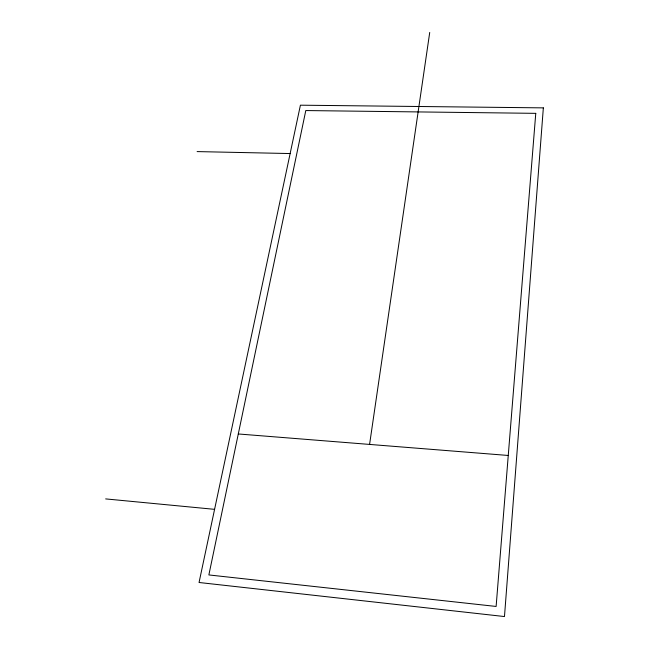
<?xml version="1.0" encoding="UTF-8"?>
<svg xmlns="http://www.w3.org/2000/svg" width="649" height="649" viewBox="0 0 649 649"><rect width="100%" height="100%" fill="white"/><g stroke="black" fill="none" stroke-linecap="round" stroke-linejoin="round"><path stroke-width="0.97" d="M369.581 444.419L429.727 32.45M197.109 151.59L290.144 153.553M238.288 433.962L508.256 455.468M105.657 498.903L214.584 509.343M543.343 107.872L504.476 616.55L199.048 582.494L300.414 105.187L543.343 107.872M535.766 113.348L496.12 606.45L208.864 574.941L305.793 110.557L535.766 113.348"/></g></svg>
